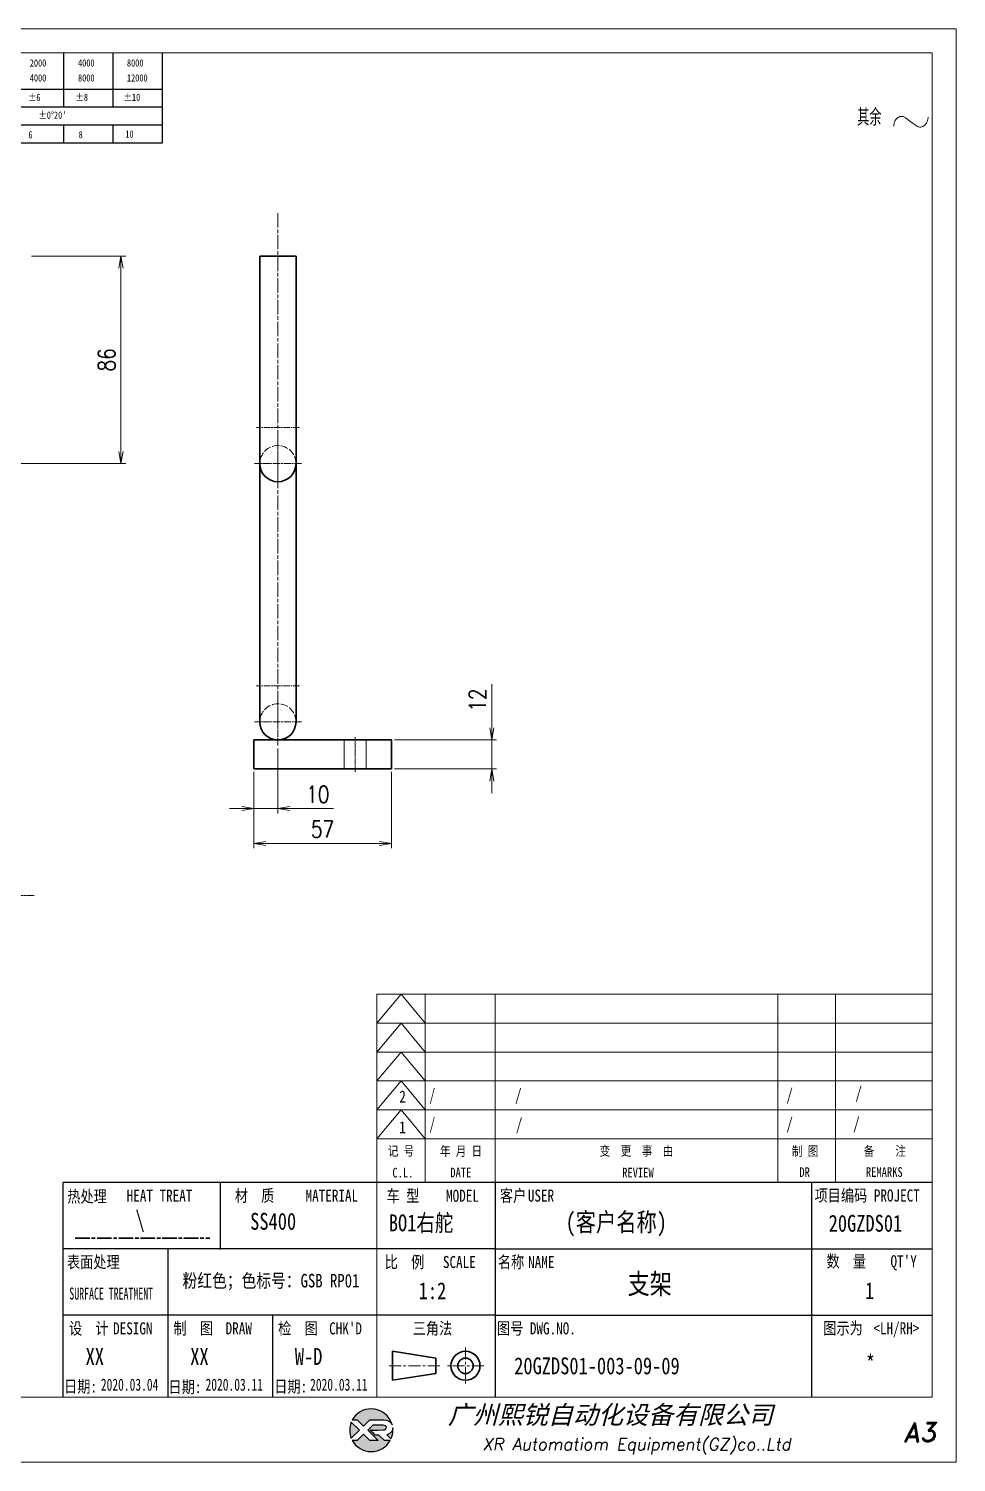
# Model space of a CAD drawing. Header units: inches. Extents: x 269 to 10986, y 1043 to 4337.
# Drawn here: x 5428 to 5812, y 1735 to 2329 of the extents above; entities that cross this region are included whole.
import ezdxf
from ezdxf.enums import TextEntityAlignment as Align

# ---------------------------------------------------------------- set-up
doc = ezdxf.new("R2010")
doc.units = ezdxf.units.IN
doc.header["$MEASUREMENT"] = 0
for name, pattern in [('AM_ISO02W050x2', [3.75, 3, -0.75]), ('AM_ISO08W050x2', [9, 6, -0.75, 1.5, -0.75]), ('CENTER', [2, 1.25, -0.25, 0.25, -0.25]), ('DOT2', [0.125, 0, -0.125])]:
    doc.linetypes.add(name, pattern=pattern)
for name, color, linetype in [('DIM', 3, 'Continuous'), ('Drawing', 7, 'Continuous'), ('layer 1', 7, 'Continuous'), ('图\\M+19E79\\M+195B6\\M+18E9A', 7, 'Continuous'), ('图号', 7, 'Continuous'), ('图名', 7, 'Continuous'), ('数量', 7, 'Continuous'), ('材质', 7, 'Continuous'), ('表面处理', 7, 'Continuous'), ('车型', 7, 'Continuous')]:
    doc.layers.add(name, color=color, linetype=linetype)
for name, color, linetype, lineweight in [('中心线', 2, 'AM_ISO08W050x2', 18), ('图框', 7, 'Continuous', 18), ('标注线', 3, 'Continuous', 18), ('热处理', 7, 'Continuous', 20), ('粗实线', 7, 'Continuous', 35), ('粗点划线', 6, 'AM_ISO08W050x2', 35), ('虚线', 1, 'AM_ISO02W050x2', 18)]:
    doc.layers.add(name, color=color, linetype=linetype, lineweight=lineweight)
doc.layers.add('打印-禁用', color=7, linetype='Continuous', lineweight=15, plot=False)
doc.styles.add('DIM', font='romans.shx', dxfattribs={"width": 0.8, "bigfont": 'bigfont.shx'})
doc.styles.add('STYLE1', font='')
doc.styles.add('国标', font='simfang.ttf', dxfattribs={"width": 0.8})
doc.styles.add('机械长仿宋', font='gbenor.shx', dxfattribs={"height": 1, "bigfont": 'gbcbig.shx'})
doc.styles.add('标题\\M+18E9A', font='romand.shx', dxfattribs={"oblique": 10, "bigfont": 'bigfont.shx'})
doc.styles.get('STYLE1').set_extended_font_data('SimSun')
doc.dimstyles.new('XR 1-2$0', dxfattribs={"dimscale": 2, "dimtxt": 3.5, "dimasz": 2.5, "dimexe": 1, "dimexo": 0.625, "dimgap": 1.2, "dimtad": 1, "dimdsep": 46, "dimtxsty": 'DIM', "dimblk": 'OPEN', "dimcen": 0, "dimclrd": 8, "dimclre": 8, "dimclrt": 2, "dimazin": 2, "dimtfac": 0.5, "dimtmove": 0, "dimatfit": 3, "dimldrblk": 'OPEN', "dimfxl": 0, "dimtolj": 2, "dimlwd": 13, "dimlwe": 13, "dimarcsym": 0})

# ---------------------------------------------------------------- blocks, each defined once
blk = doc.blocks.new('XR')
at = {"true_color": 0xfc8000}
h = blk.add_hatch(color=30, dxfattribs=at)
h.set_gradient(color1=(252, 128, 0), rotation=240, one_color=1, tint=1, name='INVCURVED')
edge = h.paths.add_edge_path()
edge.add_spline(control_points=[(-434.18, -5928.47), (-433.9, -5928.74), (-433.63, -5929.01), (-433.63, -5929.01), (-433.63, -5929.01), (-433.63, -5929.01), (-433.36, -5928.74), (-433.09, -5928.47)], knot_values=[0.5625, 0.5625, 0.5625, 0.5625, 0.625, 0.625, 0.625, 0.625, 0.6875, 0.6875, 0.6875, 0.6875], degree=3, periodic=0)
edge.add_spline(control_points=[(-433.09, -5928.47), (-432.82, -5928.2), (-432.54, -5927.93), (-432.54, -5927.93), (-432.54, -5927.93), (-432.54, -5927.93), (-432.04, -5927.93), (-431.53, -5927.93)], knot_values=[0.4375, 0.4375, 0.4375, 0.4375, 0.5, 0.5, 0.5, 0.5, 0.5625, 0.5625, 0.5625, 0.5625], degree=3, periodic=0)
edge.add_spline(control_points=[(-431.53, -5927.93), (-431.03, -5927.93), (-430.52, -5927.93), (-430.52, -5927.93), (-430.52, -5927.93), (-430, -5927.93), (-429.43, -5927.96), (-429.01, -5928.33)], knot_values=[0.25, 0.25, 0.25, 0.25, 0.3125, 0.3125, 0.3125, 0.3125, 0.4375, 0.4375, 0.4375, 0.4375], degree=3, periodic=0)
edge.add_spline(control_points=[(-429.01, -5928.33), (-428.88, -5928.44), (-428.78, -5928.59), (-428.71, -5928.75)], knot_values=[0.125, 0.125, 0.125, 0.125, 0.25, 0.25, 0.25, 0.25], degree=3, periodic=0)
edge.add_spline(control_points=[(-428.71, -5928.75), (-429.13, -5927.18), (-430.58, -5926.02), (-432.31, -5926.02)], knot_values=[0, 0, 0, 0, 0.125, 0.125, 0.125, 0.125], degree=3, periodic=0)
edge.add_spline(control_points=[(-432.31, -5926.02), (-433.72, -5926.02), (-434.94, -5926.79), (-435.58, -5927.93)], knot_values=[0.875, 0.875, 0.875, 0.875, 1, 1, 1, 1], degree=3, periodic=0)
edge.add_spline(control_points=[(-435.58, -5927.93), (-435.58, -5927.93), (-434.72, -5927.93), (-434.72, -5927.93), (-434.72, -5927.93), (-434.72, -5927.93), (-434.45, -5928.2), (-434.18, -5928.47)], knot_values=[0.6875, 0.6875, 0.6875, 0.6875, 0.8125, 0.8125, 0.8125, 0.8125, 0.875, 0.875, 0.875, 0.875], degree=3, periodic=0)
edge = h.paths.add_edge_path()
edge.add_spline(control_points=[(-434.79, -5929.26), (-435.04, -5929.02), (-435.34, -5928.72), (-435.54, -5928.53)], knot_values=[0.562504, 0.562504, 0.562504, 0.562504, 0.656252, 0.656252, 0.656252, 0.656252], degree=3, periodic=0)
edge.add_spline(control_points=[(-435.54, -5928.53), (-435.67, -5928.4), (-435.76, -5928.31), (-435.76, -5928.31), (-435.76, -5928.31), (-435.94, -5928.74), (-436.03, -5929.21), (-436.03, -5929.71)], knot_values=[0.25, 0.25, 0.25, 0.25, 0.312504, 0.312504, 0.312504, 0.312504, 0.562504, 0.562504, 0.562504, 0.562504], degree=3, periodic=0)
edge.add_spline(control_points=[(-436.03, -5929.71), (-436.03, -5930.2), (-435.94, -5930.67), (-435.76, -5931.1), (-435.76, -5931.1), (-435.4, -5930.75), (-435.05, -5930.4)], knot_values=[0.874998, 0.874998, 0.874998, 0.874998, 1.124998, 1.124998, 1.124998, 1.25, 1.25, 1.25, 1.25], degree=3, periodic=0)
edge.add_spline(control_points=[(-435.05, -5930.4), (-434.7, -5930.05), (-434.34, -5929.71), (-434.34, -5929.71), (-434.34, -5929.71), (-434.34, -5929.71), (-434.34, -5929.71), (-434.34, -5929.71)], knot_values=[0.749878, 0.749878, 0.749878, 0.749878, 0.874875, 0.874875, 0.874875, 0.874875, 0.874998, 0.874998, 0.874998, 0.874998], degree=3, periodic=0)
edge.add_spline(control_points=[(-434.34, -5929.71), (-434.34, -5929.71), (-434.34, -5929.71), (-434.34, -5929.71)], knot_values=[0.749634, 0.749634, 0.749634, 0.749634, 0.749817, 0.749817, 0.749817, 0.749817], degree=3, periodic=0)
edge.add_spline(control_points=[(-434.35, -5929.7), (-434.35, -5929.7), (-434.35, -5929.7), (-434.35, -5929.7)], knot_values=[0.738281, 0.738281, 0.738281, 0.738281, 0.742188, 0.742188, 0.742188, 0.742188], degree=3, periodic=0)
edge.add_spline(control_points=[(-434.35, -5929.7), (-434.36, -5929.69), (-434.37, -5929.68), (-434.38, -5929.67)], knot_values=[0.726563, 0.726563, 0.726563, 0.726563, 0.738281, 0.738281, 0.738281, 0.738281], degree=3, periodic=0)
edge.add_spline(control_points=[(-434.38, -5929.67), (-434.38, -5929.66), (-434.39, -5929.65), (-434.4, -5929.65)], knot_values=[0.718751, 0.718751, 0.718751, 0.718751, 0.726563, 0.726563, 0.726563, 0.726563], degree=3, periodic=0)
edge.add_spline(control_points=[(-434.4, -5929.65), (-434.42, -5929.63), (-434.45, -5929.6), (-434.47, -5929.58)], knot_values=[0.703126, 0.703126, 0.703126, 0.703126, 0.718751, 0.718751, 0.718751, 0.718751], degree=3, periodic=0)
edge.add_spline(control_points=[(-434.47, -5929.58), (-434.5, -5929.55), (-434.53, -5929.52), (-434.56, -5929.49)], knot_values=[0.687501, 0.687501, 0.687501, 0.687501, 0.703126, 0.703126, 0.703126, 0.703126], degree=3, periodic=0)
edge.add_spline(control_points=[(-434.56, -5929.49), (-434.63, -5929.42), (-434.71, -5929.35), (-434.79, -5929.26)], knot_values=[0.656252, 0.656252, 0.656252, 0.656252, 0.687501, 0.687501, 0.687501, 0.687501], degree=3, periodic=0)
at = {"true_color": 0x0348ff}
h = blk.add_hatch(color=160, dxfattribs=at)
h.set_gradient(color1=(3, 72, 255), color2=(0, 41, 153), one_color=1, tint=0.3, name='HEMISPHERICAL')
edge = h.paths.add_edge_path()
edge.add_spline(control_points=[(-432.54, -5929.67), (-432.26, -5929.95), (-431.94, -5930.23), (-431.66, -5930.51), (-431.66, -5930.51), (-431.66, -5930.51), (-431.66, -5930.51), (-431.66, -5930.51)], knot_values=[0.736842, 0.736842, 0.736842, 0.736842, 0.789474, 0.789474, 0.789474, 0.789474, 0.802633, 0.802633, 0.802633, 0.802633], degree=3, periodic=0)
edge.add_spline(control_points=[(-431.66, -5930.51), (-431.65, -5930.51), (-431.65, -5930.52), (-431.65, -5930.52)], knot_values=[0.802633, 0.802633, 0.802633, 0.802633, 0.815791, 0.815791, 0.815791, 0.815791], degree=3, periodic=0)
edge.add_spline(control_points=[(-431.65, -5930.52), (-431.64, -5930.53), (-431.64, -5930.53), (-431.64, -5930.53)], knot_values=[0.815791, 0.815791, 0.815791, 0.815791, 0.82237, 0.82237, 0.82237, 0.82237], degree=3, periodic=0)
edge.add_spline(control_points=[(-431.64, -5930.53), (-431.64, -5930.53), (-431.64, -5930.53), (-431.63, -5930.54)], knot_values=[0.82237, 0.82237, 0.82237, 0.82237, 0.828949, 0.828949, 0.828949, 0.828949], degree=3, periodic=0)
edge.add_spline(control_points=[(-431.63, -5930.54), (-431.63, -5930.54), (-431.63, -5930.54), (-431.63, -5930.54), (-431.63, -5930.54), (-431.63, -5930.54), (-431.59, -5930.54), (-431.52, -5930.54)], knot_values=[0.841901, 0.841901, 0.841901, 0.841901, 0.842105, 0.842105, 0.842105, 0.842105, 0.855264, 0.855264, 0.855264, 0.855264], degree=3, periodic=0)
edge.add_spline(control_points=[(-431.52, -5930.54), (-431.46, -5930.54), (-431.38, -5930.54), (-431.3, -5930.54)], knot_values=[0.855264, 0.855264, 0.855264, 0.855264, 0.868422, 0.868422, 0.868422, 0.868422], degree=3, periodic=0)
edge.add_spline(control_points=[(-431.3, -5930.54), (-431.26, -5930.54), (-431.22, -5930.54), (-431.18, -5930.54)], knot_values=[0.868422, 0.868422, 0.868422, 0.868422, 0.875, 0.875, 0.875, 0.875], degree=3, periodic=0)
edge.add_spline(control_points=[(-431.18, -5930.54), (-431.14, -5930.54), (-431.1, -5930.54), (-431.07, -5930.54)], knot_values=[0.875, 0.875, 0.875, 0.875, 0.881579, 0.881579, 0.881579, 0.881579], degree=3, periodic=0)
edge.add_spline(control_points=[(-431.07, -5930.54), (-431.05, -5930.54), (-431.04, -5930.54), (-431.03, -5930.54)], knot_values=[0.881579, 0.881579, 0.881579, 0.881579, 0.884869, 0.884869, 0.884869, 0.884869], degree=3, periodic=0)
edge.add_spline(control_points=[(-431.03, -5930.54), (-431.02, -5930.54), (-431, -5930.54), (-431, -5930.54)], knot_values=[0.884869, 0.884869, 0.884869, 0.884869, 0.888158, 0.888158, 0.888158, 0.888158], degree=3, periodic=0)
edge.add_spline(control_points=[(-431, -5930.54), (-430.99, -5930.54), (-430.99, -5930.54), (-430.98, -5930.54)], knot_values=[0.888158, 0.888158, 0.888158, 0.888158, 0.889803, 0.889803, 0.889803, 0.889803], degree=3, periodic=0)
edge.add_spline(control_points=[(-430.98, -5930.54), (-430.98, -5930.54), (-430.98, -5930.54), (-430.97, -5930.54)], knot_values=[0.889803, 0.889803, 0.889803, 0.889803, 0.891447, 0.891447, 0.891447, 0.891447], degree=3, periodic=0)
edge.add_spline(control_points=[(-430.97, -5930.54), (-430.97, -5930.54), (-430.97, -5930.54), (-430.97, -5930.54)], knot_values=[0.891447, 0.891447, 0.891447, 0.891447, 0.89227, 0.89227, 0.89227, 0.89227], degree=3, periodic=0)
edge.add_spline(control_points=[(-430.97, -5930.54), (-430.97, -5930.54), (-430.97, -5930.54), (-430.97, -5930.54)], knot_values=[0.89227, 0.89227, 0.89227, 0.89227, 0.893092, 0.893092, 0.893092, 0.893092], degree=3, periodic=0)
edge.add_spline(control_points=[(-430.97, -5930.54), (-430.97, -5930.54), (-430.97, -5930.54), (-430.97, -5930.54)], knot_values=[0.893092, 0.893092, 0.893092, 0.893092, 0.893503, 0.893503, 0.893503, 0.893503], degree=3, periodic=0)
edge.add_spline(control_points=[(-430.97, -5930.54), (-430.97, -5930.54), (-430.97, -5930.54), (-430.97, -5930.54)], knot_values=[0.893503, 0.893503, 0.893503, 0.893503, 0.893914, 0.893914, 0.893914, 0.893914], degree=3, periodic=0)
edge.add_spline(control_points=[(-430.97, -5930.54), (-430.97, -5930.54), (-430.97, -5930.54), (-430.97, -5930.54)], knot_values=[0.893914, 0.893914, 0.893914, 0.893914, 0.89412, 0.89412, 0.89412, 0.89412], degree=3, periodic=0)
edge.add_spline(control_points=[(-430.97, -5930.54), (-430.97, -5930.54), (-430.97, -5930.54), (-430.97, -5930.54)], knot_values=[0.89412, 0.89412, 0.89412, 0.89412, 0.894326, 0.894326, 0.894326, 0.894326], degree=3, periodic=0)
edge.add_spline(control_points=[(-430.97, -5930.54), (-430.97, -5930.54), (-430.97, -5930.54), (-430.97, -5930.54)], knot_values=[0.894428, 0.894428, 0.894428, 0.894428, 0.894531, 0.894531, 0.894531, 0.894531], degree=3, periodic=0)
edge.add_spline(control_points=[(-430.97, -5930.54), (-430.97, -5930.54), (-430.97, -5930.54), (-430.97, -5930.54)], knot_values=[0.894531, 0.894531, 0.894531, 0.894531, 0.894583, 0.894583, 0.894583, 0.894583], degree=3, periodic=0)
edge.add_spline(control_points=[(-430.97, -5930.54), (-430.97, -5930.54), (-430.97, -5930.54), (-430.97, -5930.54), (-430.97, -5930.54), (-430.97, -5930.54), (-430.73, -5930.78), (-430.49, -5931.01)], knot_values=[0.894685, 0.894685, 0.894685, 0.894685, 0.894737, 0.894737, 0.894737, 0.894737, 0.921052, 0.921052, 0.921052, 0.921052], degree=3, periodic=0)
edge.add_spline(control_points=[(-430.49, -5931.01), (-430.26, -5931.24), (-430.02, -5931.48), (-430.02, -5931.48)], knot_values=[0.921052, 0.921052, 0.921052, 0.921052, 0.947368, 0.947368, 0.947368, 0.947368], degree=3, periodic=0)
edge.add_spline(control_points=[(-430.02, -5931.48), (-430.02, -5931.48), (-430.02, -5931.48), (-430.02, -5931.48)], knot_values=[0.947522, 0.947522, 0.947522, 0.947522, 0.947573, 0.947573, 0.947573, 0.947573], degree=3, periodic=0)
edge.add_spline(control_points=[(-430.02, -5931.48), (-430.02, -5931.48), (-430.02, -5931.48), (-430.02, -5931.48)], knot_values=[0.947573, 0.947573, 0.947573, 0.947573, 0.947676, 0.947676, 0.947676, 0.947676], degree=3, periodic=0)
edge.add_spline(control_points=[(-430.02, -5931.48), (-430.02, -5931.48), (-430.02, -5931.48), (-430.02, -5931.48)], knot_values=[0.947676, 0.947676, 0.947676, 0.947676, 0.947779, 0.947779, 0.947779, 0.947779], degree=3, periodic=0)
edge.add_spline(control_points=[(-430.02, -5931.48), (-430.02, -5931.48), (-430.02, -5931.48), (-430.02, -5931.48)], knot_values=[0.947779, 0.947779, 0.947779, 0.947779, 0.947984, 0.947984, 0.947984, 0.947984], degree=3, periodic=0)
edge.add_spline(control_points=[(-430.02, -5931.48), (-430.02, -5931.48), (-430.02, -5931.48), (-430.02, -5931.48)], knot_values=[0.947984, 0.947984, 0.947984, 0.947984, 0.94819, 0.94819, 0.94819, 0.94819], degree=3, periodic=0)
edge.add_spline(control_points=[(-430.02, -5931.48), (-430.02, -5931.48), (-430.02, -5931.48), (-430.02, -5931.48)], knot_values=[0.94819, 0.94819, 0.94819, 0.94819, 0.948601, 0.948601, 0.948601, 0.948601], degree=3, periodic=0)
edge.add_spline(control_points=[(-430.02, -5931.48), (-430.02, -5931.48), (-430.02, -5931.48), (-430.02, -5931.48)], knot_values=[0.948601, 0.948601, 0.948601, 0.948601, 0.949012, 0.949012, 0.949012, 0.949012], degree=3, periodic=0)
edge.add_spline(control_points=[(-430.02, -5931.48), (-430.02, -5931.48), (-430.01, -5931.48), (-430.01, -5931.48)], knot_values=[0.949012, 0.949012, 0.949012, 0.949012, 0.949834, 0.949834, 0.949834, 0.949834], degree=3, periodic=0)
edge.add_spline(control_points=[(-430.01, -5931.48), (-430.01, -5931.48), (-430.01, -5931.48), (-430.01, -5931.48)], knot_values=[0.949834, 0.949834, 0.949834, 0.949834, 0.950657, 0.950657, 0.950657, 0.950657], degree=3, periodic=0)
edge.add_spline(control_points=[(-430.01, -5931.48), (-430.01, -5931.48), (-430, -5931.48), (-430, -5931.48)], knot_values=[0.950657, 0.950657, 0.950657, 0.950657, 0.952301, 0.952301, 0.952301, 0.952301], degree=3, periodic=0)
edge.add_spline(control_points=[(-430, -5931.48), (-429.99, -5931.48), (-429.98, -5931.48), (-429.98, -5931.48)], knot_values=[0.952301, 0.952301, 0.952301, 0.952301, 0.953946, 0.953946, 0.953946, 0.953946], degree=3, periodic=0)
edge.add_spline(control_points=[(-429.98, -5931.48), (-429.96, -5931.48), (-429.95, -5931.48), (-429.93, -5931.48)], knot_values=[0.953946, 0.953946, 0.953946, 0.953946, 0.957236, 0.957236, 0.957236, 0.957236], degree=3, periodic=0)
edge.add_spline(control_points=[(-429.93, -5931.48), (-429.91, -5931.48), (-429.89, -5931.48), (-429.87, -5931.48)], knot_values=[0.957236, 0.957236, 0.957236, 0.957236, 0.960525, 0.960525, 0.960525, 0.960525], degree=3, periodic=0)
edge.add_spline(control_points=[(-429.87, -5931.48), (-429.82, -5931.48), (-429.77, -5931.48), (-429.71, -5931.48)], knot_values=[0.960525, 0.960525, 0.960525, 0.960525, 0.967104, 0.967104, 0.967104, 0.967104], degree=3, periodic=0)
edge.add_spline(control_points=[(-429.71, -5931.48), (-429.65, -5931.48), (-429.59, -5931.48), (-429.53, -5931.48)], knot_values=[0.967104, 0.967104, 0.967104, 0.967104, 0.973683, 0.973683, 0.973683, 0.973683], degree=3, periodic=0)
edge.add_spline(control_points=[(-429.53, -5931.48), (-429.41, -5931.48), (-429.29, -5931.48), (-429.19, -5931.48)], knot_values=[0.973683, 0.973683, 0.973683, 0.973683, 0.98684, 0.98684, 0.98684, 0.98684], degree=3, periodic=0)
edge.add_spline(control_points=[(-429.19, -5931.48), (-429.1, -5931.48), (-429.04, -5931.48), (-429.04, -5931.48), (-429.67, -5932.62), (-430.9, -5933.39), (-432.31, -5933.39)], knot_values=[0.98684, 0.98684, 0.98684, 0.98684, 1, 1, 1, 1.052632, 1.052632, 1.052632, 1.052632], degree=3, periodic=0)
edge.add_spline(control_points=[(-432.31, -5933.39), (-433.72, -5933.39), (-434.94, -5932.62), (-435.58, -5931.48), (-435.58, -5931.48), (-435.58, -5931.48), (-435.36, -5931.48), (-435.15, -5931.48)], knot_values=[0.052632, 0.052632, 0.052632, 0.052632, 0.105263, 0.105263, 0.105263, 0.105263, 0.131579, 0.131579, 0.131579, 0.131579], degree=3, periodic=0)
edge.add_spline(control_points=[(-435.15, -5931.48), (-434.93, -5931.48), (-434.72, -5931.48), (-434.72, -5931.48), (-434.72, -5931.48), (-434.72, -5931.48), (-434.45, -5931.21), (-434.18, -5930.94)], knot_values=[0.131579, 0.131579, 0.131579, 0.131579, 0.157895, 0.157895, 0.157895, 0.157895, 0.184211, 0.184211, 0.184211, 0.184211], degree=3, periodic=0)
edge.add_spline(control_points=[(-434.18, -5930.94), (-433.9, -5930.67), (-433.63, -5930.4), (-433.63, -5930.4), (-433.63, -5930.4), (-433.63, -5930.4), (-433.36, -5930.67), (-433.09, -5930.94)], knot_values=[0.184211, 0.184211, 0.184211, 0.184211, 0.210526, 0.210526, 0.210526, 0.210526, 0.236842, 0.236842, 0.236842, 0.236842], degree=3, periodic=0)
edge.add_spline(control_points=[(-433.09, -5930.94), (-432.82, -5931.21), (-432.54, -5931.48), (-432.54, -5931.48), (-432.54, -5931.48), (-432.54, -5931.48), (-432.19, -5931.48), (-431.83, -5931.48)], knot_values=[0.236842, 0.236842, 0.236842, 0.236842, 0.263158, 0.263158, 0.263158, 0.263158, 0.289474, 0.289474, 0.289474, 0.289474], degree=3, periodic=0)
edge.add_spline(control_points=[(-431.83, -5931.48), (-431.48, -5931.48), (-431.12, -5931.48), (-431.12, -5931.48), (-431.12, -5931.48), (-431.12, -5931.48), (-431.57, -5931.03), (-432.02, -5930.59)], knot_values=[0.289474, 0.289474, 0.289474, 0.289474, 0.315789, 0.315789, 0.315789, 0.315789, 0.342105, 0.342105, 0.342105, 0.342105], degree=3, periodic=0)
edge.add_spline(control_points=[(-432.02, -5930.59), (-432.47, -5930.15), (-432.92, -5929.71), (-432.92, -5929.71), (-432.92, -5929.71), (-432.92, -5929.71), (-432.71, -5929.5), (-432.5, -5929.29)], knot_values=[0.342105, 0.342105, 0.342105, 0.342105, 0.368421, 0.368421, 0.368421, 0.368421, 0.394737, 0.394737, 0.394737, 0.394737], degree=3, periodic=0)
edge.add_spline(control_points=[(-432.5, -5929.29), (-432.3, -5929.09), (-432.09, -5928.88), (-432.09, -5928.88)], knot_values=[0.394737, 0.394737, 0.394737, 0.394737, 0.421053, 0.421053, 0.421053, 0.421053], degree=3, periodic=0)
edge.add_spline(control_points=[(-432.09, -5928.88), (-432.09, -5928.88), (-432.06, -5928.86), (-432.06, -5928.86)], knot_values=[0.421053, 0.421053, 0.421053, 0.421053, 0.473684, 0.473684, 0.473684, 0.473684], degree=3, periodic=0)
edge.add_spline(control_points=[(-432.06, -5928.86), (-432.06, -5928.86), (-432.06, -5928.86), (-432.06, -5928.86), (-432.06, -5928.86), (-432.06, -5928.86), (-430.4, -5928.86), (-430.26, -5928.86)], knot_values=[0.473684, 0.473684, 0.473684, 0.473684, 0.473684, 0.473684, 0.473684, 0.473684, 0.526316, 0.526316, 0.526316, 0.526316], degree=3, periodic=0)
edge.add_spline(control_points=[(-430.26, -5928.86), (-429.54, -5928.86), (-429.62, -5929.4), (-429.83, -5929.55)], knot_values=[0.526316, 0.526316, 0.526316, 0.526316, 0.578947, 0.578947, 0.578947, 0.578947], degree=3, periodic=0)
edge.add_spline(control_points=[(-429.83, -5929.55), (-429.94, -5929.62), (-430.08, -5929.65), (-430.26, -5929.65), (-430.26, -5929.65), (-430.26, -5929.65), (-430.48, -5929.65), (-430.71, -5929.66)], knot_values=[0.578947, 0.578947, 0.578947, 0.578947, 0.631579, 0.631579, 0.631579, 0.631579, 0.657895, 0.657895, 0.657895, 0.657895], degree=3, periodic=0)
edge.add_spline(control_points=[(-430.71, -5929.66), (-430.93, -5929.66), (-431.15, -5929.67), (-431.15, -5929.67), (-431.15, -5929.67), (-431.15, -5929.67), (-432.54, -5929.67), (-432.54, -5929.67)], knot_values=[0.657895, 0.657895, 0.657895, 0.657895, 0.684211, 0.684211, 0.684211, 0.684211, 0.736842, 0.736842, 0.736842, 0.736842], degree=3, periodic=0)
edge = h.paths.add_edge_path()
edge.add_spline(control_points=[(-428.6, -5929.32), (-428.61, -5929.67), (-428.76, -5930), (-429.06, -5930.22)], knot_values=[0.8, 0.8, 0.8, 0.8, 1, 1, 1, 1], degree=3, periodic=0)
edge.add_spline(control_points=[(-429.06, -5930.22), (-429.22, -5930.34), (-429.41, -5930.43), (-429.61, -5930.48)], knot_values=[0.6, 0.6, 0.6, 0.6, 0.8, 0.8, 0.8, 0.8], degree=3, periodic=0)
edge.add_spline(control_points=[(-429.61, -5930.48), (-429.61, -5930.48), (-428.9, -5931.19), (-428.9, -5931.19), (-428.9, -5931.19), (-428.69, -5930.73), (-428.58, -5930.23), (-428.58, -5929.71)], knot_values=[0.2, 0.2, 0.2, 0.2, 0.4, 0.4, 0.4, 0.4, 0.6, 0.6, 0.6, 0.6], degree=3, periodic=0)
edge.add_spline(control_points=[(-428.58, -5929.71), (-428.58, -5929.58), (-428.59, -5929.45), (-428.6, -5929.32)], knot_values=[0, 0, 0, 0, 0.2, 0.2, 0.2, 0.2], degree=3, periodic=0)
at = {"layer": 'layer 1', "color": 30}
for points, knots in [([(-432.31, -5926.02), (-430.58, -5926.02), (-429.13, -5927.18), (-428.71, -5928.75), (-428.71, -5928.75), (-428.78, -5928.59), (-428.88, -5928.44), (-429.01, -5928.33), (-429.01, -5928.33), (-429.43, -5927.96), (-430, -5927.93), (-430.52, -5927.93), (-430.52, -5927.93), (-430.52, -5927.93), (-432.54, -5927.93), (-432.54, -5927.93), (-432.54, -5927.93), (-432.54, -5927.93), (-433.63, -5929.01), (-433.63, -5929.01), (-433.63, -5929.01), (-433.63, -5929.01), (-434.72, -5927.93), (-434.72, -5927.93), (-434.72, -5927.93), (-434.72, -5927.93), (-435.58, -5927.93), (-435.58, -5927.93), (-435.58, -5927.93), (-434.94, -5926.79), (-433.72, -5926.02), (-432.31, -5926.02)], [0, 0, 0, 0, 0.125, 0.125, 0.125, 0.125, 0.25, 0.25, 0.25, 0.25, 0.375, 0.375, 0.375, 0.375, 0.5, 0.5, 0.5, 0.5, 0.625, 0.625, 0.625, 0.625, 0.75, 0.75, 0.75, 0.75, 0.875, 0.875, 0.875, 0.875, 1, 1, 1, 1]), ([(-435.76, -5931.1), (-435.94, -5930.67), (-436.03, -5930.2), (-436.03, -5929.71), (-436.03, -5929.71), (-436.03, -5929.21), (-435.94, -5928.74), (-435.76, -5928.31), (-435.76, -5928.31), (-435.76, -5928.31), (-434.34, -5929.71), (-434.34, -5929.71), (-434.34, -5929.71), (-434.34, -5929.71), (-435.76, -5931.1), (-435.76, -5931.1)], [0, 0, 0, 0, 0.25, 0.25, 0.25, 0.25, 0.5, 0.5, 0.5, 0.5, 0.75, 0.75, 0.75, 0.75, 1, 1, 1, 1])]:
    blk.add_open_spline(points, degree=3, knots=knots, dxfattribs=at)
at = {"layer": 'layer 1', "color": 154}
for points, knots in [([(-429.04, -5931.48), (-429.67, -5932.62), (-430.9, -5933.39), (-432.31, -5933.39), (-432.31, -5933.39), (-433.72, -5933.39), (-434.94, -5932.62), (-435.58, -5931.48), (-435.58, -5931.48), (-435.58, -5931.48), (-434.72, -5931.48), (-434.72, -5931.48), (-434.72, -5931.48), (-434.72, -5931.48), (-433.63, -5930.4), (-433.63, -5930.4), (-433.63, -5930.4), (-433.63, -5930.4), (-432.54, -5931.48), (-432.54, -5931.48), (-432.54, -5931.48), (-432.54, -5931.48), (-431.12, -5931.48), (-431.12, -5931.48), (-431.12, -5931.48), (-431.12, -5931.48), (-432.92, -5929.71), (-432.92, -5929.71), (-432.92, -5929.71), (-432.92, -5929.71), (-432.09, -5928.88), (-432.09, -5928.88), (-432.09, -5928.88), (-432.09, -5928.88), (-432.06, -5928.86), (-432.06, -5928.86), (-432.06, -5928.86), (-432.06, -5928.86), (-430.4, -5928.86), (-430.26, -5928.86), (-430.26, -5928.86), (-429.54, -5928.86), (-429.62, -5929.4), (-429.83, -5929.55), (-429.83, -5929.55), (-429.94, -5929.62), (-430.08, -5929.65), (-430.26, -5929.65), (-430.26, -5929.65), (-430.26, -5929.65), (-431.15, -5929.67), (-431.15, -5929.67), (-431.15, -5929.67), (-431.15, -5929.67), (-432.54, -5929.67), (-432.54, -5929.67), (-432.54, -5929.67), (-432.26, -5929.95), (-431.94, -5930.23), (-431.66, -5930.51), (-431.66, -5930.51), (-431.66, -5930.51), (-431.63, -5930.54), (-431.63, -5930.54), (-431.63, -5930.54), (-431.63, -5930.54), (-430.97, -5930.54), (-430.97, -5930.54), (-430.97, -5930.54), (-430.97, -5930.54), (-430.02, -5931.48), (-430.02, -5931.48), (-430.02, -5931.48), (-430.02, -5931.48), (-429.04, -5931.48), (-429.04, -5931.48)], [0, 0, 0, 0, 0.052632, 0.052632, 0.052632, 0.052632, 0.105263, 0.105263, 0.105263, 0.105263, 0.157895, 0.157895, 0.157895, 0.157895, 0.210526, 0.210526, 0.210526, 0.210526, 0.263158, 0.263158, 0.263158, 0.263158, 0.315789, 0.315789, 0.315789, 0.315789, 0.368421, 0.368421, 0.368421, 0.368421, 0.421053, 0.421053, 0.421053, 0.421053, 0.473684, 0.473684, 0.473684, 0.473684, 0.526316, 0.526316, 0.526316, 0.526316, 0.578947, 0.578947, 0.578947, 0.578947, 0.631579, 0.631579, 0.631579, 0.631579, 0.684211, 0.684211, 0.684211, 0.684211, 0.736842, 0.736842, 0.736842, 0.736842, 0.789474, 0.789474, 0.789474, 0.789474, 0.842105, 0.842105, 0.842105, 0.842105, 0.894737, 0.894737, 0.894737, 0.894737, 0.947368, 0.947368, 0.947368, 0.947368, 1, 1, 1, 1]), ([(-428.6, -5929.32), (-428.59, -5929.45), (-428.58, -5929.58), (-428.58, -5929.71), (-428.58, -5929.71), (-428.58, -5930.23), (-428.69, -5930.73), (-428.9, -5931.19), (-428.9, -5931.19), (-428.9, -5931.19), (-429.61, -5930.48), (-429.61, -5930.48), (-429.61, -5930.48), (-429.41, -5930.43), (-429.22, -5930.34), (-429.06, -5930.22), (-429.06, -5930.22), (-428.76, -5930), (-428.61, -5929.67), (-428.6, -5929.32)], [0, 0, 0, 0, 0.2, 0.2, 0.2, 0.2, 0.4, 0.4, 0.4, 0.4, 0.6, 0.6, 0.6, 0.6, 0.8, 0.8, 0.8, 0.8, 1, 1, 1, 1])]:
    blk.add_open_spline(points, degree=3, knots=knots, dxfattribs=at)
blk = doc.blocks.new('GZDEH零件A3图框V01版')
at = {"layer": '中心线', "color": 1, "linetype": 'CENTER', "lineweight": 5, "ltscale": 2}
for p, q in [((3175.82, -1822.66), (3175.82, -1830.26)), ((3170.49, -1826.46), (3159.89, -1826.46)), ((3179.62, -1826.46), (3172.02, -1826.46))]:
    blk.add_line(p, q, dxfattribs=at)
at = {"layer": '图\\M+19E79\\M+195B6\\M+18E9A', "color": 9}
for p, q in [((3092.64, -1561.98), (3092.64, -1554.46)), ((3102.86, -1561.98), (3102.86, -1554.46)), ((3113.09, -1573.08), (3113.09, -1554.46)), ((2996.09, -1561.98), (3113.09, -1561.98)), ((3092.64, -1565.68), (3092.64, -1561.98)), ((3102.86, -1565.68), (3102.86, -1561.98)), ((2996.09, -1565.68), (3113.09, -1565.68)), ((2996.09, -1569.38), (3113.09, -1569.38)), ((3092.64, -1573.08), (3092.64, -1569.38)), ((3102.86, -1573.08), (3102.86, -1569.38)), ((2990.09, -1573.08), (3113.09, -1573.08)), ((3272.49, -1788.46), (3092.49, -1788.46)), ((3124.99, -1788.46), (3124.99, -1802.35)), ((3181.99, -1788.46), (3181.99, -1832.96)), ((3247.49, -1788.46), (3247.49, -1832.96)), ((3181.99, -1802.21), (3092.49, -1802.21)), ((3114.17, -1802.21), (3114.17, -1815.96)), ((3181.99, -1802.21), (3272.49, -1802.21)), ((3181.99, -1815.96), (3092.49, -1815.96)), ((3114.17, -1815.96), (3114.17, -1832.96)), ((3114.17, -1815.96), (3114.17, -1832.96)), ((3135.83, -1815.96), (3135.83, -1832.96)), ((3135.83, -1815.96), (3135.83, -1832.96)), ((3181.99, -1815.96), (3272.49, -1815.96))]:
    blk.add_line(p, q, dxfattribs=at)
at = {"layer": '图\\M+19E79\\M+195B6\\M+18E9A', "color": 7}
blk.add_line((3272.49, -1788.46), (3092.49, -1788.46), dxfattribs=at)
at = {"layer": '图\\M+19E79\\M+195B6\\M+18E9A', "color": 9, "linetype": 'Continuous'}
blk.add_line((3092.49, -1832.96), (3092.49, -1788.46), dxfattribs=at)
at = {"layer": '图框', "linetype": 'Continuous'}
for p, q in [((3272.49, -1554.46), (2882.49, -1554.46)), ((3272.49, -1832.96), (3272.49, -1554.46)), ((3157.49, -1749.46), (3272.49, -1749.46)), ((3157.49, -1832.96), (3157.49, -1749.46)), ((2882.49, -1832.96), (3272.49, -1832.96))]:
    blk.add_line(p, q, dxfattribs=at)
at = {"layer": '图框', "color": 9}
for p, q in [((3157.49, -1755.46), (3162.49, -1749.46)), ((3162.49, -1749.46), (3167.49, -1755.46)), ((3167.49, -1788.46), (3167.49, -1749.46)), ((3240.49, -1788.46), (3240.49, -1749.46)), ((3252.49, -1749.46), (3252.49, -1788.46)), ((3157.49, -1755.46), (3272.49, -1755.46)), ((3157.49, -1761.46), (3162.49, -1755.46)), ((3162.49, -1755.46), (3167.49, -1761.46)), ((3157.49, -1761.46), (3272.49, -1761.46)), ((3157.49, -1767.46), (3162.49, -1761.46)), ((3162.49, -1761.46), (3167.49, -1767.46)), ((3157.49, -1767.46), (3272.49, -1767.46)), ((3157.49, -1773.46), (3162.49, -1767.46)), ((3162.49, -1767.46), (3167.49, -1773.46)), ((3157.49, -1773.46), (3272.49, -1773.46)), ((3157.49, -1779.46), (3162.49, -1773.46)), ((3162.49, -1773.46), (3167.49, -1779.46)), ((3157.49, -1779.46), (3272.49, -1779.46))]:
    blk.add_line(p, q, dxfattribs=at)
at = {"layer": '图框', "color": 9, "linetype": 'Continuous'}
blk.add_line((3181.99, -1749.46), (3181.99, -1832.96), dxfattribs=at)
at = {"layer": '图框', "color": 2, "linetype": 'ByBlock', "lineweight": 35}
for p, q in [((3169.69, -1824.86), (3160.69, -1823.46)), ((3160.69, -1829.46), (3160.69, -1823.46)), ((3169.69, -1824.86), (3169.69, -1828.06)), ((3169.69, -1828.06), (3160.69, -1829.46))]:
    blk.add_line(p, q, dxfattribs=at)
for radius in [3, 1.6]:
    blk.add_circle((3175.82, -1826.46), radius, dxfattribs=at)
at = {"layer": '打印-禁用', "linetype": 'Continuous'}
for p, q in [((3277.49, -1549.46), (2857.49, -1549.46)), ((3277.49, -1846.46), (3277.49, -1549.46)), ((2857.49, -1846.46), (3277.49, -1846.46))]:
    blk.add_line(p, q, dxfattribs=at)
at = {"layer": 'DIM', "xscale": 1.199999999999818, "yscale": 1.199999999999818, "zscale": 1.199999999999818}
blk.add_blockref('XR', (3675.07, 5275.84), dxfattribs=at)
at = {"layer": '图\\M+19E79\\M+195B6\\M+18E9A', "color": 9, "style": '国标'}
for s, height, width, p in [('2000', 1.5, 0.8, (3085.57, -1557.31)), ('4000', 1.5, 0.8, (3095.57, -1557.31)), ('8000', 1.5, 0.8, (3105.7, -1557.31)), ('4000', 1.5, 0.8, (3085.57, -1560.41)), ('8000', 1.5, 0.8, (3095.57, -1560.41)), ('12000', 1.5, 0.8, (3105.7, -1560.41)), ('±6', 1.5, 0.8, (3085.22, -1564.42)), ('±8', 1.5, 0.8, (3095.06, -1564.42)), ('±10', 1.5, 0.8, (3105.02, -1564.42)), ("±0%%D20'", 1.5, 0.8, (3087.38, -1568.12)), ('6', 1.5, 0.8, (3085.28, -1572.19)), ('8', 1.5, 0.8, (3095.68, -1572.15)), ('10', 1.5, 0.8, (3105.36, -1572.06)), ('热处理', 2.5, 0.8, (3093.35, -1792.61)), ('材  质', 2.5, 0.8, (3128.04, -1792.46)), ('项目编码 PROJECT', 2.5, 0.8, (3248.13, -1792.43)), ('表面处理', 2.5, 0.8, (3093.27, -1806.21)), ('比  例\u3000', 2.5, 0.8, (3159.1, -1806.21)), ('SCALE', 2.5, 0.8, (3171.15, -1806.21)), ('名称\u3000', 2.5, 0.8, (3182.54, -1806.21)), ('NAME', 2.5, 0.8, (3188.8, -1806.21)), ('数  量', 2.5, 0.8, (3250.61, -1806.05)), ("QT'Y ", 2.5, 0.8, (3263.86, -1806.05)), ('SURFACE TREATMENT', 2.5, 0.6, (3093.77, -1812.75)), (' DESIGN', 2.5, 0.8, (3101.47, -1819.96)), (' DRAW', 2.5, 0.8, (3124.78, -1819.96)), ("CHK'D", 2.5, 0.8, (3147.58, -1819.96)), ('三角法', 2.5, 0.8, (3164.9, -1819.96)), ('图号', 2.5, 0.8, (3182.36, -1819.96)), ('DWG.NO.', 2.5, 0.8, (3189.16, -1819.96)), ('图示为', 2.5, 0.8, (3249.94, -1819.93)), ('<LH/RH>', 2.5, 0.8, (3260.31, -1819.93))]:
    blk.add_text(s, height=height, dxfattribs=dict(at, width=width)).set_placement(p)
at = {"layer": '图\\M+19E79\\M+195B6\\M+18E9A', "color": 9, "style": '国标', "width": 0.8}
for s, p in [('HEAT TREAT', (3112.45, -1792.46)), ('MATERIAL', (3148.14, -1792.46)), ('客户', (3185.68, -1792.46)), ('USER', (3191.46, -1792.46)), ('设  计', (3097.79, -1819.96)), ('制  图', (3119.43, -1819.96)), ('检  图', (3141.11, -1819.96)), ('日期:', (3096.09, -1832)), ('日期:', (3117.71, -1832.1)), ('日期:', (3139.62, -1832))]:
    blk.add_text(s, height=2.5, dxfattribs=at).set_placement(p, align=Align.CENTER)
for s, p in [('车 型', (3162.87, -1791.2)), ('MODEL', (3175.2, -1791.24))]:
    blk.add_text(s, height=2.5, dxfattribs=at).set_placement(p, align=Align.MIDDLE)
at = {"layer": '图\\M+19E79\\M+195B6\\M+18E9A', "color": 7, "lineweight": -3, "style": 'STYLE1', "oblique": 15}
blk.add_text('广州熙锐自动化设备有限公司 ', height=3.8, dxfattribs=at).set_placement((3172.16, -1838.51))
at = {"layer": '图\\M+19E79\\M+195B6\\M+18E9A', "color": 7, "style": '标题\\M+18E9A', "oblique": 10}
for s, height, p in [('A3', 4, (3269.91, -1840.2)), ('XR Automatiom Equipment(GZ)co..Ltd', 2.5, (3211.26, -1842.9))]:
    blk.add_text(s, height=height, dxfattribs=at).set_placement(p, align=Align.MIDDLE)
at = {"layer": '图框', "color": 9, "style": '国标', "width": 0.8}
for s, p in [('记 号', (3162.47, -1782.94)), ('年 月 日', (3174.9, -1782.98)), ('变  更  事  由', (3211.24, -1782.93)), ('C.L.', (3162.86, -1787.45)), ('DATE', (3174.85, -1787.42)), ('REVIEW', (3211.55, -1787.45))]:
    blk.add_text(s, height=2, dxfattribs=at).set_placement(p, align=Align.CENTER)
for s, p in [('制 图', (3246.15, -1781.95)), ('备    注', (3262.68, -1781.92)), ('DR', (3246.06, -1786.34)), ('REMARKS', (3262.57, -1786.32))]:
    blk.add_text(s, height=2, dxfattribs=at).set_placement(p, align=Align.MIDDLE)
blk = doc.blocks.new('DEH A3')
at = {"layer": '图框'}
blk.add_blockref('GZDEH零件A3图框V01版', (-2857.49, 1846.46), dxfattribs=at)
blk = doc.blocks.new('其余不去材料')
at = {"layer": '标注线', "color": 2, "lineweight": 13}
for points in [[(0, 0.17), (0.01, 0.48), (0.07, 0.79), (0.16, 1.09), (0.28, 1.36), (0.44, 1.6), (0.62, 1.8), (0.82, 1.97), (1.04, 2.09), (1.26, 2.17), (1.49, 2.21), (1.72, 2.21), (1.94, 2.17), (2.37, 1.97), (2.41, 1.95)], [(2.41, 1.95), (3.55, 1.11), (4.7, 0.27)], [(4.7, 0.27), (4.91, 0.14), (5.14, 0.05), (5.37, 0), (5.6, 0), (5.82, 0.04), (6.04, 0.11), (6.45, 0.38), (6.79, 0.8), (7.02, 1.34), (7.11, 1.95), (7.11, 2.09)]]:
    blk.add_lwpolyline(points, dxfattribs=at)
at = {"layer": '标注线', "color": 7, "linetype": 'DOT2', "style": '机械长仿宋'}
blk.add_text('其余', height=3.5, dxfattribs=at).set_placement((-7.56, 0.3))
blk = doc.blocks.new('_Open')
at = {"color": 0, "linetype": 'ByBlock', "lineweight": -2}
for p, q in [((-1, 0.17), (0, 0)), ((-1, -0.17), (0, 0)), ((0, 0), (-1, 0))]:
    blk.add_line(p, q, dxfattribs=at)
blk = doc.blocks.new('*D588')
at = {"layer": 'Defpoints', "color": 0, "transparency": 16777216}
for p in [(5427.82, 2235.12), (5466.1, 2235.12), (5413.47, 2149.12)]:
    blk.add_point(p, dxfattribs=at)
at = {"layer": 'Drawing', "color": 8, "lineweight": 13, "transparency": 16777216}
for p, q in [((5429.07, 2235.12), (5468.1, 2235.12)), ((5466.1, 2154.12), (5466.1, 2230.12)), ((5414.72, 2149.12), (5468.1, 2149.12))]:
    blk.add_line(p, q, dxfattribs=at)
at = {"layer": 'Drawing', "color": 8, "lineweight": 13, "transparency": 16777216, "xscale": 5, "yscale": 5, "zscale": 5}
for p, rotation in [((5466.1, 2235.12), 90), ((5466.1, 2149.12), 270)]:
    blk.add_blockref('_Open', p, dxfattribs=dict(at, rotation=rotation))
at = {"layer": 'Drawing', "color": 2, "transparency": 16777216, "insert": (5460.2, 2192.12), "char_height": 7, "attachment_point": 5, "rotation": 90, "style": 'DIM'}
blk.add_mtext('\\A2;86', dxfattribs=at)
blk = doc.blocks.new('*D590')
at = {"layer": 'Defpoints', "color": 0, "transparency": 16777216}
for p in [(5578.12, 2034.62), (5619.69, 2034.62), (5578.12, 2022.62)]:
    blk.add_point(p, dxfattribs=at)
at = {"layer": 'Drawing', "color": 8, "lineweight": 13, "transparency": 16777216}
for p, q in [((5619.69, 2039.62), (5619.69, 2057.69)), ((5579.37, 2034.62), (5621.69, 2034.62)), ((5619.69, 2022.62), (5619.69, 2034.62)), ((5579.37, 2022.62), (5621.69, 2022.62)), ((5619.69, 2017.62), (5619.69, 2012.62))]:
    blk.add_line(p, q, dxfattribs=at)
at = {"layer": 'Drawing', "color": 8, "lineweight": 13, "transparency": 16777216, "xscale": 5, "yscale": 5, "zscale": 5}
for p, rotation in [((5619.69, 2034.62), 270), ((5619.69, 2022.62), 90)]:
    blk.add_blockref('_Open', p, dxfattribs=dict(at, rotation=rotation))
at = {"layer": 'Drawing', "color": 2, "transparency": 16777216, "insert": (5613.79, 2051.16), "char_height": 7, "attachment_point": 5, "rotation": 90, "style": 'DIM'}
blk.add_mtext('\\A2;12', dxfattribs=at)
blk = doc.blocks.new('*D591')
at = {"layer": 'Defpoints', "color": 0, "transparency": 16777216}
for p in [(5521.12, 2022.62), (5578.12, 2022.62), (5578.12, 1991.76)]:
    blk.add_point(p, dxfattribs=at)
at = {"layer": 'Drawing', "color": 8, "lineweight": 13, "transparency": 16777216}
for p, q in [((5521.12, 2021.37), (5521.12, 1989.76)), ((5578.12, 2021.37), (5578.12, 1989.76)), ((5526.12, 1991.76), (5573.12, 1991.76))]:
    blk.add_line(p, q, dxfattribs=at)
at = {"layer": 'Drawing', "color": 8, "lineweight": 13, "transparency": 16777216, "xscale": 5, "yscale": 5, "zscale": 5, "rotation": 180}
blk.add_blockref('_Open', (5521.12, 1991.76), dxfattribs=at)
at = {"layer": 'Drawing', "color": 8, "lineweight": 13, "transparency": 16777216, "xscale": 5, "yscale": 5, "zscale": 5}
blk.add_blockref('_Open', (5578.12, 1991.76), dxfattribs=at)
at = {"layer": 'Drawing', "color": 2, "transparency": 16777216, "insert": (5549.62, 1997.66), "char_height": 7, "attachment_point": 5, "style": 'DIM'}
blk.add_mtext('\\A2;57', dxfattribs=at)
blk = doc.blocks.new('*D598')
at = {"layer": 'Defpoints', "color": 0, "transparency": 16777216}
for p in [(5531.12, 2032.37), (5521.12, 2021.37), (5531.12, 2006.2)]:
    blk.add_point(p, dxfattribs=at)
at = {"layer": 'Drawing', "color": 8, "lineweight": 13, "transparency": 16777216}
for p, q in [((5531.12, 2031.12), (5531.12, 2004.2)), ((5521.12, 2020.12), (5521.12, 2004.2)), ((5516.12, 2006.2), (5511.12, 2006.2)), ((5521.12, 2006.2), (5531.12, 2006.2)), ((5536.12, 2006.2), (5554.18, 2006.2))]:
    blk.add_line(p, q, dxfattribs=at)
at = {"layer": 'Drawing', "color": 8, "lineweight": 13, "transparency": 16777216, "xscale": 5, "yscale": 5, "zscale": 5}
blk.add_blockref('_Open', (5521.12, 2006.2), dxfattribs=at)
at = {"layer": 'Drawing', "color": 8, "lineweight": 13, "transparency": 16777216, "xscale": 5, "yscale": 5, "zscale": 5, "rotation": 180}
blk.add_blockref('_Open', (5531.12, 2006.2), dxfattribs=at)
at = {"layer": 'Drawing', "color": 2, "transparency": 16777216, "insert": (5547.65, 2012.1), "char_height": 7, "attachment_point": 5, "style": 'DIM'}
blk.add_mtext('\\A2;10', dxfattribs=at)

msp = doc.modelspace()

# ---------------------------------------------------------------- linework, layer by layer
at = {"layer": '中心线'}
msp.add_line((5531.116, 2252.922), (5531.116, 2039.322), dxfattribs=at)
at = {"layer": '中心线', "ltscale": 0.450015}
for p, q in [((5540.116, 2164.122), (5522.116, 2164.122)), ((5540.116, 2057.122), (5522.116, 2057.122))]:
    msp.add_line(p, q, dxfattribs=at)
at = {"layer": '中心线', "ltscale": 0.4875}
for p, q in [((5531.116, 2158.872), (5531.116, 2139.372)), ((5540.866, 2149.122), (5521.366, 2149.122)), ((5531.116, 2051.872), (5531.116, 2032.372)), ((5540.866, 2042.122), (5521.366, 2042.122)), ((5430.071, 1970.25), (5410.571, 1970.25))]:
    msp.add_line(p, q, dxfattribs=at)
at = {"layer": '中心线', "ltscale": 0.360016}
msp.add_line((5563.116, 2021.422), (5563.116, 2035.822), dxfattribs=at)
at = {"layer": '粗实线', "ltscale": 0.1875}
for p in [(5523.616, 2235.122), (5538.616, 2235.122)]:
    msp.add_line(p, (5531.116, 2235.122), dxfattribs=at)
at = {"layer": '粗实线'}
for p, q in [((5523.616, 2235.122), (5523.616, 2164.122)), ((5538.616, 2235.122), (5538.616, 2164.122)), ((5538.616, 2057.122), (5538.616, 2235.122)), ((5523.616, 2057.122), (5523.616, 2149.092)), ((5578.116, 2034.622), (5531.143, 2034.622)), ((5578.116, 2022.622), (5521.116, 2022.622))]:
    msp.add_line(p, q, dxfattribs=at)
at = {"layer": '粗实线', "ltscale": 0.375}
for p, q in [((5523.616, 2164.122), (5523.616, 2149.122)), ((5538.616, 2164.122), (5538.616, 2149.122)), ((5523.616, 2057.122), (5523.616, 2042.122)), ((5538.616, 2057.122), (5538.616, 2042.122))]:
    msp.add_line(p, q, dxfattribs=at)
at = {"layer": '粗实线', "ltscale": 0.249315}
msp.add_line((5531.089, 2034.622), (5521.116, 2034.622), dxfattribs=at)
at = {"layer": '粗实线', "ltscale": 0.3}
for p, q in [((5521.116, 2034.622), (5521.116, 2022.622)), ((5578.116, 2034.622), (5578.116, 2022.622))]:
    msp.add_line(p, q, dxfattribs=at)
at = {"layer": '粗实线'}
for centre in [(5531.116, 2149.122), (5531.116, 2042.122)]:
    msp.add_arc(centre, 7.5, 180, 0, dxfattribs=at)
at = {"layer": '粗点划线', "linetype": 'AM_ISO08W050x2'}
msp.add_line((5447.187, 1828.202), (5502.909, 1828.202), dxfattribs=at)
at = {"layer": '虚线'}
msp.add_line((5523.616, 2149.092), (5523.616, 2235.122), dxfattribs=at)
at = {"layer": '虚线', "ltscale": 0.001367}
msp.add_line((5531.143, 2034.622), (5531.089, 2034.622), dxfattribs=at)
at = {"layer": '虚线', "ltscale": 0.3}
for p, q in [((5558.616, 2022.622), (5558.616, 2034.622)), ((5558.616, 2022.622), (5558.616, 2034.622)), ((5558.616, 2034.622), (5558.616, 2022.622)), ((5567.616, 2022.622), (5567.616, 2034.622)), ((5567.616, 2022.622), (5567.616, 2034.622)), ((5567.616, 2034.622), (5567.616, 2022.622))]:
    msp.add_line(p, q, dxfattribs=at)
at = {"layer": '虚线'}
for centre in [(5531.116, 2149.122), (5531.116, 2042.122)]:
    msp.add_arc(centre, 7.5, 0, 180, dxfattribs=at)

# ---------------------------------------------------------------- block references
at = {"layer": '图框', "xscale": 2, "yscale": 2, "zscale": 2}
msp.add_blockref('DEH A3', (4972.155, 1735.338), dxfattribs=at)
at = {"layer": '标注线', "xscale": 2, "yscale": 2, "zscale": 2}
msp.add_blockref('其余不去材料', (5786.218, 2288.561), dxfattribs=at)

# ---------------------------------------------------------------- texts
at = {"layer": '图\\M+19E79\\M+195B6\\M+18E9A', "color": 3, "style": '国标'}
for s, height, width, p in [('2', 5, 0.8, (5581.393, 1884.371)), ('/', 5, 0.705904, (5593.857, 1885.003)), ('/', 5, 0.8, (5629.328, 1885.003)), ('/', 5, 0.8, (5741.738, 1885.201)), ('/', 5, 0.8, (5770.328, 1885.942)), ('/', 5, 0.705904, (5593.857, 1873.003)), ('/', 5, 0.8, (5629.672, 1872.834)), ('/', 5, 0.8, (5741.738, 1873.201)), ('/', 5, 0.8, (5769.401, 1873.222)), ('1', 5, 0.8, (5581.371, 1871.651)), ('    (客户名称)', 7.7, 0.8, (5633.527, 1831.021)), ('20GZDS01', 7, 0.8, (5759.272, 1830.879)), ('1:2', 7, 0.8, (5589.439, 1802.925)), ('XX', 7, 0.8, (5451.434, 1775.692)), ('XX', 7, 0.8, (5494.794, 1775.692)), ('W-D', 7, 0.8, (5538.114, 1775.692)), ('2020.03.04', 5, 0.7, (5457.763, 1765.019)), ('2020.03.11', 5, 0.7, (5501.123, 1765.019)), ('2020.03.11', 5, 0.7, (5544.443, 1765.019))]:
    msp.add_text(s, height=height, dxfattribs=dict(at, width=width)).set_placement(p)
at = {"layer": '图\\M+19E79\\M+195B6\\M+18E9A', "color": 3, "style": '国标', "width": 0.8}
msp.add_text('*', height=7, dxfattribs=at).set_placement((5776.581, 1772.892), align=Align.CENTER)
at = {"layer": '图号', "color": 3, "style": '国标', "width": 0.8}
msp.add_text('20GZDS01-003-09-09', height=7, dxfattribs=at).set_placement((5628.996, 1771.806))
at = {"layer": '图名', "color": 3, "style": '国标', "width": 0.8}
msp.add_text('支架', height=8.4, dxfattribs=at).set_placement((5685.142, 1805.086), align=Align.CENTER)
at = {"layer": '数量', "color": 3, "style": '国标', "width": 0.8}
msp.add_text('1', height=7, dxfattribs=at).set_placement((5776.273, 1802.956), align=Align.CENTER)
at = {"layer": '材质', "color": 3, "style": '国标', "width": 0.8}
msp.add_text('SS400', height=7, dxfattribs=at).set_placement((5529.154, 1831.699), align=Align.CENTER)
at = {"layer": '热处理', "color": 3, "style": '国标', "width": 0.8}
msp.add_text('\\', height=7, dxfattribs=at).set_placement((5473.997, 1832.452), align=Align.CENTER)
at = {"layer": '表面处理', "color": 3, "style": '国标', "width": 0.8}
msp.add_text('粉红色；色标号：GSB RP01', height=5.6, dxfattribs=at).set_placement((5528.241, 1807.8), align=Align.CENTER)
at = {"layer": '车型', "color": 3, "style": '国标', "width": 0.8}
msp.add_text('BO1右舵', height=7, dxfattribs=at).set_placement((5577.048, 1831.051))

# ---------------------------------------------------------------- dimensions: what is measured, and where the dimension line sits
at = {"layer": 'Drawing'}
for base, p1, p2, angle, picture, middle in [((5466.1, 2235.122), (5413.471, 2149.122), (5427.821, 2235.122), 90, '*D588', (5460.2, 2192.122)), ((5619.693, 2034.622), (5578.116, 2022.622), (5578.116, 2034.622), 270, '*D590', (5613.793, 2051.156))]:
    dim = msp.add_linear_dim(base=base, p1=p1, p2=p2, angle=angle, dimstyle='XR 1-2$0', dxfattribs=at)
    dim.commit()
    dim.dimension.update_dxf_attribs({"geometry": picture, "text_midpoint": middle})
for base, p1, p2, picture, middle in [((5531.116, 2006.197), (5521.116, 2021.372), (5531.116, 2032.372), '*D598', (5547.65, 2012.097)), ((5578.116, 1991.756), (5521.116, 2022.622), (5578.116, 2022.622), '*D591', (5549.616, 1997.656))]:
    dim = msp.add_linear_dim(base=base, p1=p1, p2=p2, dimstyle='XR 1-2$0', dxfattribs=at)
    dim.commit()
    dim.dimension.update_dxf_attribs({"geometry": picture, "text_midpoint": middle})

doc.saveas('drawing.dxf')
